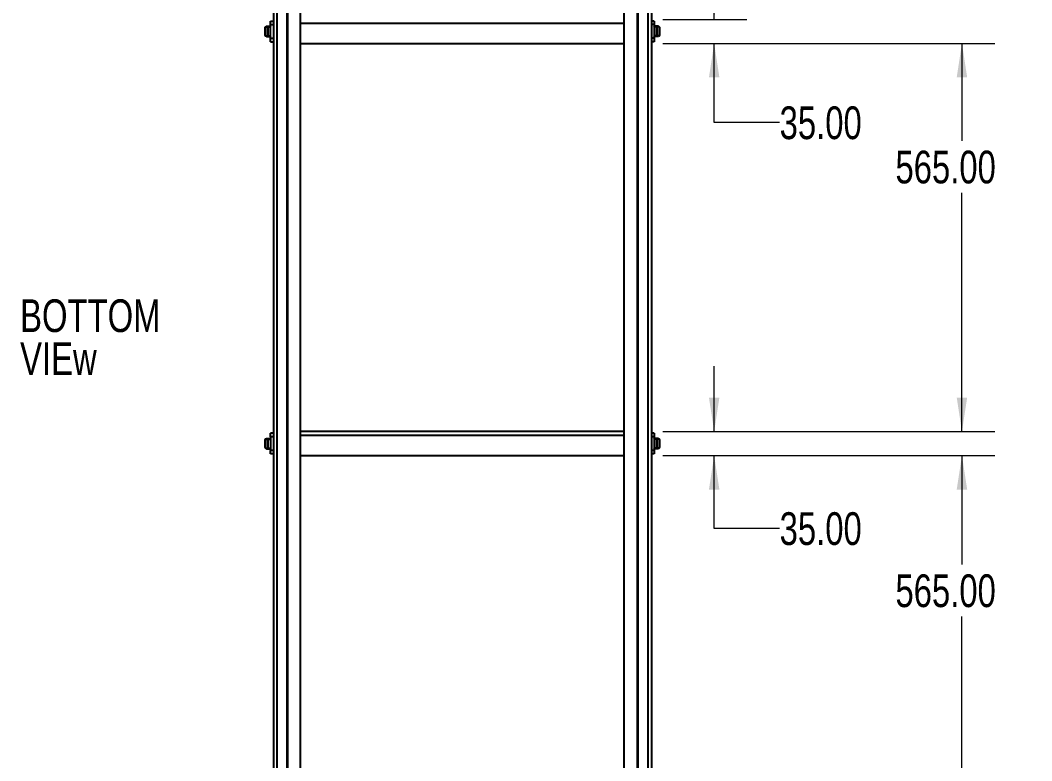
# Model space of a CAD drawing. Header units: millimetres. Extents: x 2 to 418, y 2 to 295.
# Drawn here: x 107.2 to 205.4, y 146.8 to 218.7 of the extents above; entities that cross this region are included whole.
import ezdxf

# ---------------------------------------------------------------- set-up
doc = ezdxf.new("R2010")
doc.units = ezdxf.units.MM
doc.styles.add('SLDTEXTSTYLE0', font='TXT', dxfattribs={"width": 0.75})
doc.dimstyles.new('SLDDIMSTYLE0', dxfattribs={"dimtxt": 3.175, "dimasz": 3.302, "dimexe": 0, "dimexo": 0.0625, "dimgap": 0.79375, "dimtad": 0, "dimtih": 1, "dimtoh": 1, "dimlfac": 15, "dimrnd": 1e-09, "dimzin": 4, "dimdsep": 46, "dimtxsty": 'SLDTEXTSTYLE0', "dimsah": 1, "dimcen": 0.09, "dimadec": 0, "dimazin": 1, "dimtfac": 1, "dimtmove": 0, "dimatfit": 0, "dimfxl": 0, "dimfrac": 2, "dimtolj": 1, "dimtzin": 12, "dimarcsym": 0})
doc.dimstyles.new('SLDDIMSTYLE1', dxfattribs={"dimtxt": 3.175, "dimasz": 3.302, "dimexe": 0, "dimexo": 0.0625, "dimgap": 0.79375, "dimtad": 0, "dimtih": 1, "dimtoh": 1, "dimlfac": 15, "dimrnd": 1e-09, "dimzin": 4, "dimdsep": 46, "dimtxsty": 'SLDTEXTSTYLE0', "dimsah": 1, "dimcen": 0.09, "dimadec": 0, "dimazin": 1, "dimtfac": 1, "dimtofl": 0, "dimtmove": 0, "dimatfit": 3, "dimfxl": 0, "dimfrac": 2, "dimtolj": 1, "dimtzin": 12, "dimarcsym": 0})

# ---------------------------------------------------------------- blocks, each defined once
blk = doc.blocks.new('SW_NOTE_0_2')
at = {"color": 0, "linetype": 'Continuous', "lineweight": 0, "char_height": 3.175, "attachment_point": 1, "style": 'SLDTEXTSTYLE0'}
for s, insert in [('BOTTOM', (0, 4.093)), ('VIEw', (0, -0.082))]:
    blk.add_mtext(s, dxfattribs=dict(at, insert=insert))
blk = doc.blocks.new('_D_9')
at = {"color": 7, "linetype": 'Continuous', "lineweight": 0}
for p, q in [((169.558, 216.424), (201.759, 216.424)), ((198.584, 216.424), (198.584, 206.962)), ((198.584, 178.757), (198.584, 201.922)), ((169.558, 178.757), (201.759, 178.757))]:
    blk.add_line(p, q, dxfattribs=at)
at = {"color": 7, "linetype": 'Continuous', "lineweight": 18}
for points in [[(198.584, 216.424), (198.076, 213.122), (199.092, 213.122)], [(198.584, 178.757), (199.092, 182.059), (198.076, 182.059)]]:
    blk.add_solid(points, dxfattribs=at)
at = {"color": 7, "linetype": 'Continuous', "lineweight": 18, "insert": (192.133, 206.014), "char_height": 3.175, "attachment_point": 1, "style": 'SLDTEXTSTYLE0'}
blk.add_mtext('565.00', dxfattribs=at)
blk = doc.blocks.new('_D_10')
at = {"color": 7, "linetype": 'Continuous', "lineweight": 0}
for p, q in [((169.558, 176.424), (201.759, 176.424)), ((198.584, 176.424), (198.584, 165.842)), ((198.584, 138.757), (198.584, 160.802)), ((169.558, 138.757), (201.759, 138.757))]:
    blk.add_line(p, q, dxfattribs=at)
at = {"color": 7, "linetype": 'Continuous', "lineweight": 18}
for points in [[(198.584, 176.424), (198.076, 173.122), (199.092, 173.122)], [(198.584, 138.757), (199.092, 142.059), (198.076, 142.059)]]:
    blk.add_solid(points, dxfattribs=at)
at = {"color": 7, "linetype": 'Continuous', "lineweight": 18, "insert": (192.133, 164.895), "char_height": 3.175, "attachment_point": 1, "style": 'SLDTEXTSTYLE0'}
blk.add_mtext('565.00', dxfattribs=at)
blk = doc.blocks.new('_D_13')
at = {"color": 7, "linetype": 'Continuous', "lineweight": 0}
for p, q in [((174.549, 218.757), (174.549, 225.107)), ((169.558, 218.757), (177.724, 218.757)), ((169.558, 216.424), (177.724, 216.424)), ((174.549, 208.736), (174.549, 216.424)), ((180.899, 208.736), (174.549, 208.736))]:
    blk.add_line(p, q, dxfattribs=at)
at = {"color": 7, "linetype": 'Continuous', "lineweight": 18}
for points in [[(174.549, 218.757), (175.057, 222.059), (174.041, 222.059)], [(174.549, 216.424), (174.041, 213.122), (175.057, 213.122)]]:
    blk.add_solid(points, dxfattribs=at)
at = {"color": 7, "linetype": 'Continuous', "lineweight": 18, "insert": (180.899, 210.309), "char_height": 3.175, "attachment_point": 1, "style": 'SLDTEXTSTYLE0'}
blk.add_mtext('35.00', dxfattribs=at)
blk = doc.blocks.new('_D_14')
at = {"color": 7, "linetype": 'Continuous', "lineweight": 0}
for p, q in [((174.549, 178.757), (174.549, 185.107)), ((169.558, 178.757), (177.724, 178.757)), ((169.558, 176.424), (177.724, 176.424)), ((174.549, 169.35), (174.549, 176.424)), ((180.899, 169.35), (174.549, 169.35))]:
    blk.add_line(p, q, dxfattribs=at)
at = {"color": 7, "linetype": 'Continuous', "lineweight": 18}
for points in [[(174.549, 178.757), (175.057, 182.059), (174.041, 182.059)], [(174.549, 176.424), (174.041, 173.122), (175.057, 173.122)]]:
    blk.add_solid(points, dxfattribs=at)
at = {"color": 7, "linetype": 'Continuous', "lineweight": 18, "insert": (180.899, 170.923), "char_height": 3.175, "attachment_point": 1, "style": 'SLDTEXTSTYLE0'}
blk.add_mtext('35.00', dxfattribs=at)

msp = doc.modelspace()

# ---------------------------------------------------------------- linework, layer by layer
at = {"color": 8, "linetype": 'Continuous', "lineweight": 25}
for p, q in [((133.09265, 249.59064), (133.09265, 105.59064)), ((133.15053, 249.59064), (133.15053, 105.59064)), ((167.09309, 249.59064), (167.09309, 105.59064)), ((167.15097, 249.59064), (167.15097, 105.59064)), ((132.12181, 249.08731), (132.12181, 106.09397)), ((168.12181, 249.08731), (168.12181, 106.09397)), ((165.80873, 218.35731), (134.43489, 218.35731)), ((165.80873, 178.35731), (134.43489, 178.35731))]:
    msp.add_line(p, q, dxfattribs=at)
at = {"color": 7, "linetype": 'Continuous', "lineweight": 25}
for p, q in [((134.43489, 105.59064), (134.43489, 249.59064)), ((165.80873, 105.59064), (165.80873, 249.59064)), ((131.78848, 247.01329), (131.78848, 108.16799)), ((168.45514, 247.01329), (168.45514, 108.16799)), ((130.98848, 217.19731), (130.98848, 217.98398)), ((131.02848, 217.15731), (131.02848, 218.02398)), ((131.02848, 218.02398), (131.29514, 218.02398)), ((131.10718, 218.09101), (131.06848, 218.02398)), ((131.10718, 218.09101), (131.08644, 218.02398)), ((131.10718, 218.09101), (131.48311, 218.09101)), ((131.25514, 217.19731), (131.25514, 217.98398)), ((131.29514, 217.15731), (131.29514, 218.02398)), ((131.29514, 218.02398), (131.52181, 218.02398)), ((131.52181, 218.02398), (131.48311, 218.09101)), ((131.48311, 218.09101), (131.50385, 218.02398)), ((131.52181, 218.59064), (131.78848, 218.59064)), ((131.52181, 218.25731), (131.52181, 218.59064)), ((131.52181, 218.25731), (131.78848, 218.25731)), ((131.52181, 216.92398), (131.52181, 218.25731)), ((168.72181, 218.59064), (168.45514, 218.59064)), ((168.72181, 218.25731), (168.45514, 218.25731)), ((168.72181, 218.59064), (168.72181, 218.25731)), ((168.72181, 218.25731), (168.72181, 216.92398)), ((168.76051, 218.09101), (168.72181, 218.02398)), ((168.94848, 218.02398), (168.72181, 218.02398)), ((168.73977, 218.02398), (168.76051, 218.09101)), ((169.13644, 218.09101), (168.76051, 218.09101)), ((169.21514, 218.02398), (168.94848, 218.02398)), ((168.94848, 218.02398), (168.94848, 217.15731)), ((168.98848, 217.98398), (168.98848, 217.19731)), ((169.17514, 218.02398), (169.13644, 218.09101)), ((169.15718, 218.02398), (169.13644, 218.09101)), ((169.21514, 218.02398), (169.21514, 217.15731)), ((169.25514, 217.98398), (169.25514, 217.19731)), ((131.02848, 217.15731), (131.29514, 217.15731)), ((131.06848, 217.15731), (131.10718, 217.09027)), ((131.08644, 217.15731), (131.10718, 217.09027)), ((131.10718, 217.09027), (131.48311, 217.09027)), ((131.29514, 217.15731), (131.52181, 217.15731)), ((131.48311, 217.09027), (131.52181, 217.15731)), ((131.50385, 217.15731), (131.48311, 217.09027)), ((131.52181, 216.59064), (131.52181, 216.92398)), ((131.52181, 216.92398), (131.78848, 216.92398)), ((168.72181, 216.92398), (168.45514, 216.92398)), ((168.72181, 217.15731), (168.76051, 217.09027)), ((168.94848, 217.15731), (168.72181, 217.15731)), ((168.72181, 216.92398), (168.72181, 216.59064)), ((168.76051, 217.09027), (168.73977, 217.15731)), ((169.13644, 217.09027), (168.76051, 217.09027)), ((169.21514, 217.15731), (168.94848, 217.15731)), ((169.13644, 217.09027), (169.17514, 217.15731)), ((169.13644, 217.09027), (169.15718, 217.15731)), ((131.52181, 216.59064), (131.78848, 216.59064)), ((134.43489, 216.42398), (165.80873, 216.42398)), ((168.72181, 216.59064), (168.45514, 216.59064)), ((131.52181, 178.25731), (131.52181, 178.59064)), ((131.78848, 178.59064), (131.52181, 178.59064)), ((165.80873, 178.75731), (134.43489, 178.75731)), ((168.72181, 178.59064), (168.45514, 178.59064)), ((168.72181, 178.59064), (168.72181, 178.25731)), ((130.98848, 177.19731), (130.98848, 177.98398)), ((131.02848, 177.15731), (131.02848, 178.02398)), ((131.02848, 178.02398), (131.29514, 178.02398)), ((131.10718, 178.09101), (131.06848, 178.02398)), ((131.10718, 178.09101), (131.08644, 178.02398)), ((131.10718, 178.09101), (131.48311, 178.09101)), ((131.25514, 177.19731), (131.25514, 177.98398)), ((131.29514, 177.15731), (131.29514, 178.02398)), ((131.29514, 178.02398), (131.52181, 178.02398)), ((131.52181, 178.02398), (131.48311, 178.09101)), ((131.48311, 178.09101), (131.50385, 178.02398)), ((131.78848, 178.25731), (131.52181, 178.25731)), ((131.52181, 178.25731), (131.52181, 176.92398)), ((168.72181, 178.25731), (168.45514, 178.25731)), ((168.72181, 178.25731), (168.72181, 176.92398)), ((168.76051, 178.09101), (168.72181, 178.02398)), ((168.94848, 178.02398), (168.72181, 178.02398)), ((168.73977, 178.02398), (168.76051, 178.09101)), ((169.13644, 178.09101), (168.76051, 178.09101)), ((169.21514, 178.02398), (168.94848, 178.02398)), ((168.94848, 178.02398), (168.94848, 177.15731)), ((168.98848, 177.98398), (168.98848, 177.19731)), ((169.17514, 178.02398), (169.13644, 178.09101)), ((169.15718, 178.02398), (169.13644, 178.09101)), ((169.21514, 178.02398), (169.21514, 177.15731)), ((169.25514, 177.98398), (169.25514, 177.19731)), ((131.02848, 177.15731), (131.29514, 177.15731)), ((131.06848, 177.15731), (131.10718, 177.09027)), ((131.08644, 177.15731), (131.10718, 177.09027)), ((131.10718, 177.09027), (131.48311, 177.09027)), ((131.29514, 177.15731), (131.52181, 177.15731)), ((131.48311, 177.09027), (131.52181, 177.15731)), ((131.50385, 177.15731), (131.48311, 177.09027)), ((131.78848, 176.92398), (131.52181, 176.92398)), ((131.52181, 176.59064), (131.52181, 176.92398)), ((168.72181, 176.92398), (168.45514, 176.92398)), ((168.72181, 177.15731), (168.76051, 177.09027)), ((168.94848, 177.15731), (168.72181, 177.15731)), ((168.72181, 176.92398), (168.72181, 176.59064)), ((168.76051, 177.09027), (168.73977, 177.15731)), ((169.13644, 177.09027), (168.76051, 177.09027)), ((169.21514, 177.15731), (168.94848, 177.15731)), ((169.13644, 177.09027), (169.17514, 177.15731)), ((169.13644, 177.09027), (169.15718, 177.15731)), ((131.78848, 176.59064), (131.52181, 176.59064)), ((134.43489, 176.42398), (165.80873, 176.42398)), ((168.72181, 176.59064), (168.45514, 176.59064))]:
    msp.add_line(p, q, dxfattribs=at)
for centre, start, end in [((131.02848, 217.98398), 90, 180), ((131.29514, 217.98398), 90, 180), ((168.94848, 217.98398), 0, 90), ((169.21514, 217.98398), 0, 90), ((131.02848, 217.19731), 180, 270), ((131.29514, 217.19731), 180, 270), ((168.94848, 217.19731), 270, 0), ((169.21514, 217.19731), 270, 0), ((131.02848, 177.98398), 90, 180), ((131.29514, 177.98398), 90, 180), ((168.94848, 177.98398), 0, 90), ((169.21514, 177.98398), 0, 90), ((131.02848, 177.19731), 180, 270), ((131.29514, 177.19731), 180, 270), ((168.94848, 177.19731), 270, 0), ((169.21514, 177.19731), 270, 0)]:
    msp.add_arc(centre, 0.04, start, end, dxfattribs=at)

# ---------------------------------------------------------------- block references
at = {"color": 7, "linetype": 'Continuous', "lineweight": 0}
msp.add_blockref('SW_NOTE_0_2', (107.21989, 187.49391), dxfattribs=at)

# ---------------------------------------------------------------- dimensions: what is measured, and where the dimension line sits
at = {"color": 7, "linetype": 'Continuous', "lineweight": 18}
for base, p1, p2, dimstyle, picture, middle in [((174.54932, 216.42398), (168.28848, 218.75731), (168.28848, 216.42398), 'SLDDIMSTYLE0', '_D_13', (174.54932, 208.73604)), ((198.58441, 178.75731), (168.28848, 216.42398), (168.28848, 178.75731), 'SLDDIMSTYLE1', '_D_9', (198.58441, 204.44185)), ((174.54932, 176.42398), (168.28848, 178.75731), (168.28848, 176.42398), 'SLDDIMSTYLE0', '_D_14', (174.54932, 169.3504)), ((198.58441, 138.75731), (168.28848, 176.42398), (168.28848, 138.75731), 'SLDDIMSTYLE1', '_D_10', (198.58441, 163.32213))]:
    dim = msp.add_linear_dim(base=base, p1=p1, p2=p2, angle=90, dimstyle=dimstyle, dxfattribs=at)
    dim.commit()
    dim.dimension.update_dxf_attribs({"geometry": picture, "text_midpoint": middle, "dimtype": 160})

doc.saveas('drawing.dxf')
